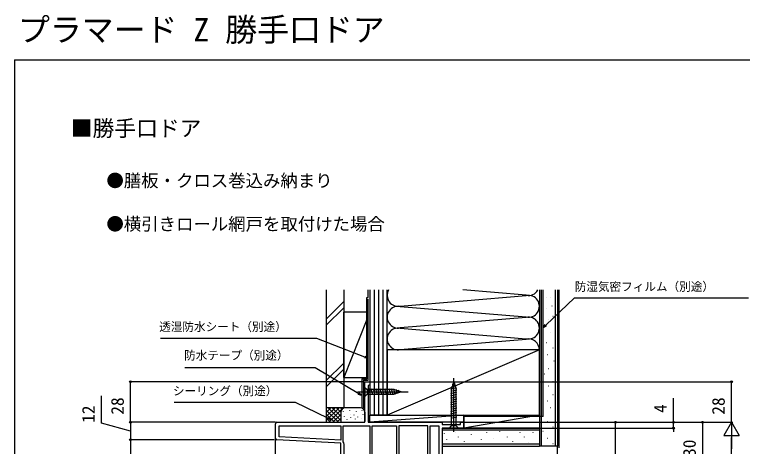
# Model space of a CAD drawing. Units: millimetres, scale not verified. Extents: x -525 to 525, y -783 to 779.
# Drawn here: x -525 to -23, y 481 to 779 of the extents above; entities that cross this region are included whole.
import ezdxf
from ezdxf.enums import TextEntityAlignment as Align

# ---------------------------------------------------------------- set-up
doc = ezdxf.new("R2010")
doc.units = ezdxf.units.MM
doc.header["$LTSCALE"] = 4
for name, color, linetype in [('0-1_USER1', 3, 'Continuous'), ('0-2_YKK_11', 7, 'Continuous'), ('0-4_YKK_12', 2, 'Continuous'), ('0-5_YKK_13', 4, 'Continuous'), ('0-7_YKK_D', 6, 'Continuous'), ('0-8_YKK_ZWAK', 7, 'Continuous'), ('0-9_YSS_K', 3, 'Continuous'), ('0-A_YSS_KE', 3, 'Continuous')]:
    doc.layers.add(name, color=color, linetype=linetype)
doc.styles.add('ＭＳ ゴシック', font='')
doc.styles.get('ＭＳ ゴシック').set_extended_font_data('MS Gothic')

msp = doc.modelspace()

# ---------------------------------------------------------------- linework, layer by layer
at = {"layer": '0-2_YKK_11'}
msp.add_line((-344.995, 486.249), (-344.995, 496.3), dxfattribs=at)
for points in [[(-343.995, 497.3), (-283.395, 497.3), (-283.395, 525.3), (-279.995, 525.3), (-279.995, 523.4), (-280.495, 522.9), (-280.995, 522.4), (-280.995, 497.3), (-229.995, 497.3), (-229.995, 495.8), (-217.495, 495.8), (-217.495, 497.3), (-214.995, 497.3), (-214.995, 493.3), (-229.995, 493.3)], [(-298.278, 483.935), (-298.395, 484.258), (-298.395, 494.9), (-279.995, 494.9)], [(-279.995, 494.9), (-279.995, 457.7), (-283.095, 457.7), (-283.095, 461.6)], [(-239.995, 461.9), (-239.995, 494.9), (-259.995, 494.9), (-259.995, 461.9), (-258.595, 461.9)], [(-229.995, 493.3), (-229.995, 429.3), (-231.795, 429.3), (-231.795, 431.3), (-239.995, 431.3), (-239.995, 434.6)], [(-293.78, 456.474), (-292.788, 462.1), (-297.595, 462.1), (-297.595, 456.744), (-297.053, 455.876), (-297.373, 455.3), (-299.995, 455.3), (-299.995, 482.942), (-344.048, 485.25)], [(-285.995, 464.5), (-297.595, 464.5), (-297.595, 482.067)]]:
    msp.add_lwpolyline(points, dxfattribs=at)
for points in [[(-299.995, 484.944), (-342.595, 487.177), (-342.595, 494.9), (-299.995, 494.9)], [(-261.595, 494.9), (-261.595, 457.7), (-278.395, 457.7), (-278.395, 494.9)], [(-238.395, 456.9), (-238.395, 494.9), (-232.395, 494.9), (-232.395, 456.9)]]:
    msp.add_lwpolyline(points, close=True, dxfattribs=at)
for centre, radius, start, end in [((-343.995, 496.3), 1, 90.00001, 179.99999), ((-343.995, 486.249), 1, 180, 266.99997), ((-300.495, 482.067), 2.9, 359.99999, 40.11919)]:
    msp.add_arc(centre, radius, start, end, dxfattribs=at)
at = {"layer": '0-4_YKK_12'}
msp.add_line((-345.001, 259.07), (-344.992, 486.164), dxfattribs=at)
at = {"layer": '0-5_YKK_13'}
for p, q in [((-221.995, 490.8), (-221.996, 527.8)), ((-223.642, 521.908), (-220.606, 522.721)), ((-221.996, 525.3), (-223.546, 520.384)), ((-223.107, 523.604), (-221.058, 524.153)), ((-221.996, 525.3), (-220.446, 520.384)), ((-221.996, 525.3), (-220.446, 520.384)), ((-288.395, 518.294), (-253.395, 518.294)), ((-283.395, 521.394), (-283.395, 515.194)), ((-283.395, 521.394), (-281.845, 519.844)), ((-263.311, 519.844), (-281.845, 519.844)), ((-281.845, 519.844), (-281.845, 516.744)), ((-279.419, 516.194), (-280.544, 520.394)), ((-277.866, 516.194), (-278.992, 520.394)), ((-276.313, 516.194), (-277.439, 520.394)), ((-274.76, 516.194), (-275.886, 520.394)), ((-273.207, 516.194), (-274.333, 520.394)), ((-271.654, 516.194), (-272.78, 520.394)), ((-270.102, 516.194), (-271.227, 520.394)), ((-268.549, 516.194), (-269.674, 520.394)), ((-266.996, 516.194), (-268.121, 520.394)), ((-265.443, 516.194), (-266.568, 520.394)), ((-263.89, 516.194), (-265.015, 520.394)), ((-262.406, 516.452), (-263.462, 520.394)), ((-258.395, 518.294), (-263.311, 519.844)), ((-258.395, 518.294), (-263.311, 516.744)), ((-260.974, 516.904), (-261.788, 519.94)), ((-259.542, 517.355), (-260.092, 519.405)), ((-224.096, 520.233), (-220.155, 521.289)), ((-224.096, 518.68), (-219.896, 519.806)), ((-224.096, 517.127), (-219.896, 518.253)), ((-223.546, 494.85), (-223.546, 520.384)), ((-220.446, 494.85), (-220.446, 520.384)), ((-283.395, 515.194), (-281.845, 516.744)), ((-281.845, 516.744), (-263.311, 516.744)), ((-224.096, 515.574), (-219.896, 516.7)), ((-224.096, 514.021), (-219.896, 515.147)), ((-224.096, 512.468), (-219.896, 513.594)), ((-224.096, 510.916), (-219.896, 512.041)), ((-224.096, 509.363), (-219.896, 510.488)), ((-224.096, 507.81), (-219.896, 508.935)), ((-224.096, 506.257), (-219.896, 507.382)), ((-224.096, 504.704), (-219.896, 505.829)), ((-224.096, 503.151), (-219.896, 504.276)), ((-224.096, 501.598), (-219.896, 502.724)), ((-224.096, 500.045), (-219.896, 501.171)), ((-225.096, 493.3), (-223.546, 494.85))]:
    msp.add_line(p, q, dxfattribs=at)
msp.add_lwpolyline([(-225.096, 493.3), (-218.896, 493.3), (-220.446, 494.85), (-223.546, 494.85)], dxfattribs=at)
at = {"layer": '0-7_YKK_D'}
for p, q in [((-283.895, 525.3), (-446, 525.3)), ((-445, 497.3), (-445, 525.3)), ((-279.695, 525.3), (-29.495, 525.3)), ((-30.495, 497.3), (-30.495, 525.3)), ((-70.495, 497.3), (-70.495, 513.968)), ((-347.995, 497.3), (-446, 497.3)), ((-344.995, 497.3), (-446, 497.3)), ((-445, 497.3), (-445, 485.3)), ((-215.245, 497.3), (-29.495, 497.3)), ((-215.245, 497.3), (-29.495, 497.3)), ((-214.495, 497.3), (-109.504, 497.3)), ((-213.995, 497.3), (-49.495, 497.3)), ((-212.995, 497.3), (-69.495, 497.3)), ((-110.504, 443.298), (-110.504, 497.3)), ((-70.495, 493.3), (-70.495, 497.3)), ((-50.495, 497.3), (-50.495, 467.3)), ((-30.495, 497.3), (-35.745, 488.207)), ((-30.495, 497.3), (-25.245, 488.207)), ((-30.495, 497.3), (-30.495, 479.113)), ((-214.495, 493.3), (-69.495, 493.3)), ((-70.495, 493.3), (-70.495, 490.75)), ((-35.745, 488.207), (-25.245, 488.207)), ((-345.995, 485.3), (-446, 485.3)), ((-345.995, 485.3), (-446, 485.3)), ((-445, 485.3), (-445, 463.299)), ((-30.495, 7.8), (-30.495, 486.8))]:
    msp.add_line(p, q, dxfattribs=at)
for points in [[(-160.495, 562.527), (-158.65, 564.287), (-138.833, 583.184), (-18.811, 583.184)], [(-158.178, 563.792), (-160.495, 562.527), (-159.122, 564.781)], [(-280.995, 541.37), (-283.371, 542.296), (-316.4, 555.167), (-424.4, 555.167)], [(-283.123, 542.933), (-280.995, 541.37), (-283.62, 541.659)], [(-285.395, 515.707), (-287.589, 517.007), (-317.669, 534.829), (-407.558, 534.829)], [(-287.241, 517.595), (-285.395, 515.707), (-287.938, 516.419)], [(-445, 491.3), (-465, 496.766), (-465, 515.493)], [(-306.547, 499.062), (-308.842, 500.175), (-331.3, 511.067), (-414.846, 511.067)], [(-308.543, 500.79), (-306.547, 499.062), (-309.14, 499.56)]]:
    msp.add_lwpolyline(points, dxfattribs=at)
for centre in [(-445, 525.3), (-30.495, 525.3), (-445, 497.3), (-445, 497.3), (-110.504, 497.3), (-70.495, 497.3), (-50.495, 497.3), (-70.495, 493.3), (-445, 485.3)]:
    msp.add_circle(centre, 0.637, dxfattribs=at)
at = {"layer": '0-8_YKK_ZWAK'}
for q in [(-525, -782.7), (525, 747.3)]:
    msp.add_line((-525, 747.3), q, dxfattribs=at)
at = {"layer": '0-9_YSS_K'}
for p, q in [((-279.995, 588.577), (-279.995, 502.3)), ((-276.995, 588.577), (-276.995, 502.3)), ((-273.995, 588.577), (-273.995, 502.3)), ((-270.995, 588.577), (-270.995, 502.3)), ((-267.995, 547.3), (-267.995, 588.577)), ((-267.995, 502.3), (-267.995, 588.577)), ((-172.027, 584.958), (-215.818, 588.577)), ((-162.995, 588.577), (-162.995, 547.3)), ((-161.495, 480.8), (-161.495, 588.577)), ((-151.995, 480.8), (-151.995, 588.577)), ((-149.495, 588.577), (-149.495, 479.8)), ((-258.964, 577.458), (-172.027, 584.642)), ((-158.414, 583.241), (-158.214, 583.241)), ((-155.212, 583.241), (-155.012, 583.241)), ((-309.995, 568.511), (-297.995, 580.511)), ((-154.412, 577.639), (-154.212, 577.639)), ((-309.995, 564.269), (-297.995, 576.269)), ((-281.995, 573.3), (-297.995, 573.3)), ((-297.995, 528.3), (-297.995, 573.3)), ((-279.995, 573.3), (-279.995, 528.3)), ((-258.964, 577.142), (-172.027, 569.958)), ((-158.414, 576.039), (-158.214, 576.039)), ((-281.995, 568.3), (-297.995, 528.3)), ((-172.027, 569.642), (-258.964, 562.458)), ((-156.813, 568.035), (-156.613, 568.035)), ((-153.612, 570.436), (-153.412, 570.436)), ((-160.014, 564.034), (-159.814, 564.034)), ((-258.964, 562.142), (-172.027, 554.958)), ((-155.212, 559.232), (-155.012, 559.232)), ((-258.964, 547.458), (-172.027, 554.642)), ((-158.272, 552.301), (-158.072, 552.301)), ((-162.995, 547.3), (-267.995, 502.3)), ((-153.796, 548.571), (-153.596, 548.571)), ((-157.526, 544.095), (-157.326, 544.095)), ((-297.995, 538.085), (-309.995, 526.085)), ((-153.05, 539.619), (-152.85, 539.619)), ((-309.995, 521.842), (-297.995, 533.842)), ((-156.78, 534.397), (-156.58, 534.397)), ((-297.995, 528.3), (-281.995, 528.3)), ((-159.764, 530.668), (-159.564, 530.668)), ((-156.78, 522.462), (-156.58, 522.462)), ((-153.796, 525.446), (-153.596, 525.446)), ((-160.51, 519.478), (-160.31, 519.478)), ((-153.796, 516.494), (-153.596, 516.494)), ((-309.995, 507.3), (-309.995, 497.3)), ((-296.995, 507.3), (-309.995, 507.3)), ((-309.995, 498.442), (-301.138, 507.3)), ((-309.995, 501.271), (-303.966, 507.3)), ((-309.995, 504.099), (-306.794, 507.3)), ((-309.995, 506.927), (-309.623, 507.3)), ((-308.682, 507.3), (-299.995, 498.614)), ((-308.309, 497.3), (-298.309, 507.3)), ((-305.853, 507.3), (-299.995, 501.442)), ((-303.025, 507.3), (-299.995, 504.271)), ((-300.196, 507.3), (-299.215, 506.318)), ((-297.368, 507.3), (-297.347, 507.279)), ((-286.395, 507.3), (-296.995, 507.3)), ((-157.526, 512.018), (-157.326, 512.018)), ((-155.288, 507.542), (-155.088, 507.542)), ((-309.995, 505.785), (-301.51, 497.3)), ((-309.995, 502.957), (-304.339, 497.3)), ((-305.481, 497.3), (-299.995, 502.785)), ((-299.995, 504.3), (-299.995, 497.3)), ((-298.168, 504.495), (-298.168, 504.695)), ((-293.828, 505.496), (-293.828, 505.696)), ((-293.494, 502.826), (-293.494, 503.026)), ((-290.701, 502.223), (-290.701, 502.423)), ((-289.155, 504.495), (-289.155, 504.695)), ((-285.313, 505.496), (-285.313, 505.696)), ((-284.482, 502.492), (-284.482, 502.692)), ((-283.395, 504.3), (-283.395, 497.8)), ((-214.995, 502.3), (-279.995, 497.3)), ((-267.995, 502.3), (-279.995, 502.3)), ((-162.995, 502.3), (-214.995, 493.3)), ((-160.51, 503.066), (-160.31, 503.066)), ((-309.995, 500.128), (-307.167, 497.3)), ((-302.652, 497.3), (-299.978, 499.975)), ((-297.5, 501.157), (-297.5, 501.357)), ((-295.669, 499.301), (-295.669, 499.501)), ((-293.161, 500.489), (-293.161, 500.689)), ((-289.74, 499.516), (-289.74, 499.716)), ((-288.153, 500.823), (-288.153, 501.023)), ((-285.647, 499.82), (-285.647, 500.02)), ((-157.526, 497.844), (-157.326, 497.844)), ((-153.796, 494.114), (-153.596, 494.114)), ((-162.995, 491.8), (-229.995, 491.8)), ((-228.335, 489.383), (-228.335, 489.583)), ((-221.132, 490.184), (-221.132, 490.384)), ((-218.731, 486.982), (-218.731, 487.182)), ((-209.928, 488.583), (-209.928, 488.783)), ((-199.267, 489.999), (-199.267, 490.199)), ((-190.315, 490.745), (-190.315, 490.945)), ((-185.093, 487.015), (-185.093, 487.215)), ((-176.141, 489.999), (-176.141, 490.199)), ((-173.157, 487.015), (-173.157, 487.215)), ((-167.189, 489.999), (-167.189, 490.199)), ((-160.51, 491.13), (-160.31, 491.13)), ((-162.995, 482.3), (-229.995, 482.3)), ((-226.734, 485.382), (-226.734, 485.582)), ((-214.729, 483.781), (-214.729, 483.981)), ((-202.996, 485.523), (-202.996, 485.723)), ((-194.791, 486.269), (-194.791, 486.469)), ((-181.363, 484.031), (-181.363, 484.231)), ((-170.173, 483.285), (-170.173, 483.485)), ((-157.526, 486.409), (-157.326, 486.409)), ((-153.796, 482.679), (-153.596, 482.679)), ((-150.495, 259.07), (-150.495, 480.8))]:
    msp.add_line(p, q, dxfattribs=at)
for points in [[(-214.995, 497.3), (-279.995, 497.3), (-279.995, 502.3), (-214.995, 502.3)], [(-214.995, 502.3), (-162.995, 502.3), (-162.995, 493.3), (-214.995, 493.3)]]:
    msp.add_lwpolyline(points, close=True, dxfattribs=at)
for centre, radius, start, end in [((-260.495, 584.8), 7.5, 149.76424, 281.78353), ((-170.495, 592.3), 7.5, 258.21646, 330.2352), ((-170.495, 577.3), 7.5, 258.21646, 101.78354), ((-260.495, 569.8), 7.5, 78.21649, 281.78353), ((-170.495, 562.3), 7.5, 258.21646, 101.78354), ((-260.495, 554.8), 7.5, 78.21649, 281.78353), ((-170.495, 547.3), 7.5, 0, 101.78354), ((-296.995, 504.3), 3, 90, 180), ((-286.395, 504.3), 3, 0, 90)]:
    msp.add_arc(centre, radius, start, end, dxfattribs=at)
at = {"layer": '0-A_YSS_KE'}
for p, q in [((-309.995, 588.577), (-309.995, 507.3)), ((-297.995, 588.577), (-297.995, 507.3)), ((-162.995, 588.577), (-162.995, 480.8)), ((-160.495, 501.3), (-160.495, 588.577)), ((-285.395, 527.3), (-285.395, 507.3)), ((-284.395, 526.3), (-284.395, 507.3)), ((-297.995, 507.3), (-309.995, 507.3)), ((-160.495, 501.3), (-214.995, 501.3)), ((-229.995, 480.8), (-162.995, 480.8))]:
    msp.add_line(p, q, dxfattribs=at)
for points in [[(-285.395, 527.3), (-281.995, 527.3), (-281.995, 583.3), (-280.995, 583.3), (-280.995, 588.577)], [(-150.495, 588.577), (-150.495, 480.8), (-162.995, 480.8)], [(-284.395, 526.3), (-280.995, 526.3), (-280.995, 582.3)], [(-229.995, 493.3), (-162.995, 493.3), (-162.995, 480.8)]]:
    msp.add_lwpolyline(points, dxfattribs=at)
msp.add_lwpolyline([(-267.995, 547.3), (-267.995, 502.3), (-162.995, 502.3), (-162.995, 547.3)], close=True, dxfattribs=at)

# ---------------------------------------------------------------- texts
at = {"layer": '0-1_USER1', "style": 'ＭＳ ゴシック'}
for s, height, p in [('プラマード Z 勝手口ドア', 16.13, (-522.625, 755.175)), ('■勝手口ドア\u3000', 11, (-486.153, 691.26)), ('●膳板・クロス巻込み納まり', 8.798, (-461.636, 656.936)), ('●横引きロール網戸を取付けた場合', 8.798, (-461.636, 627.005))]:
    msp.add_text(s, height=height, dxfattribs=at).set_placement(p, align=Align.BOTTOM_LEFT)
at = {"layer": '0-7_YKK_D', "style": 'ＭＳ ゴシック'}
for s, p in [('防湿気密フィルム（別途）', (-138.6, 586.155)), ('透湿防水シート（別途）', (-425.237, 558.459)), ('防水テープ（別途）', (-408.044, 538.769)), ('シーリング（別途）', (-415.749, 514.205))]:
    msp.add_text(s, height=5.865, dxfattribs=at).set_placement(p, align=Align.BOTTOM_LEFT)
for s, p in [('28', (-447, 502.539)), ('28', (-32.495, 502.539)), ('12', (-467, 496.925)), ('4', (-72.495, 503.786)), ('30', (-52.495, 473.436))]:
    msp.add_text(s, height=8.798, rotation=90, dxfattribs=at).set_placement(p, align=Align.BOTTOM_LEFT)

doc.saveas('drawing.dxf')
